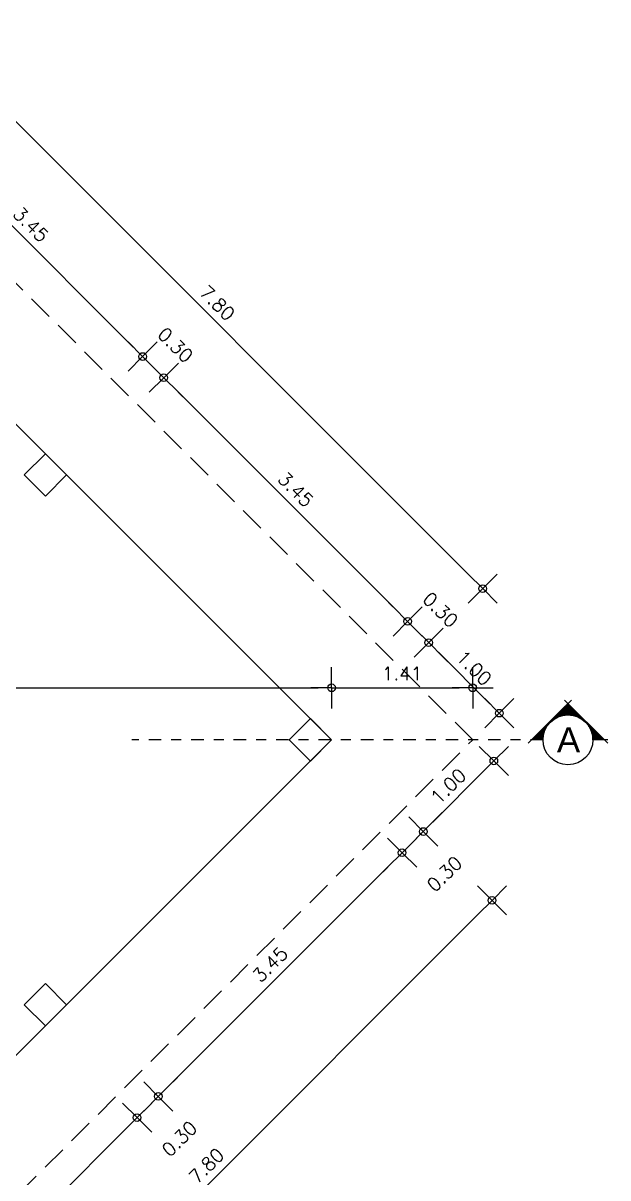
# Model space of a CAD drawing. Extents: x -599692 to 469028, y -9431878 to 9424999.
# Drawn here: x 2287.72 to 2293.58, y -455.11 to -443.54 of the extents above; entities that cross this region are included whole.
import ezdxf

# ---------------------------------------------------------------- set-up
doc = ezdxf.new("R2010")
doc.units = 0
doc.header["$LTSCALE"] = 0.5
doc.header["$MEASUREMENT"] = 0
doc.header["$PDMODE"] = 34
doc.linetypes.add('DASHDOT', pattern=[1, 0.5, -0.25, 0, -0.25])
doc.linetypes.add('DASHED', pattern=[0.75, 0.5, -0.25])
doc.layers.get('0').update_dxf_attribs({"linetype": 'CONTINUOUS'})
doc.layers.get('DEFPOINTS').update_dxf_attribs({"linetype": 'CONTINUOUS'})
for name, color, linetype in [('COTAS', 2, 'CONTINUOUS'), ('P1', 1, 'CONTINUOUS'), ('P4', 6, 'CONTINUOUS'), ('P6', 4, 'CONTINUOUS'), ('PROJEÇÃO', 1, 'DASHED'), ('TEXTO', 3, 'CONTINUOUS')]:
    doc.layers.add(name, color=color, linetype=linetype)
doc.styles.add('ROMANS', font='romans')
doc.styles.add('STYLE1', font='arial.ttf')
doc.dimstyles.new('BOLA50$0', dxfattribs={"dimscale": 0.5, "dimtxt": 0.25, "dimasz": 0.18, "dimexe": 0.18, "dimexo": 0.0625, "dimgap": 0.1, "dimtad": 1, "dimzin": 0, "dimdsep": 46, "dimtxsty": 'ROMANS', "dimblk1": 'BOLA', "dimblk2": 'BOLA', "dimsah": 1, "dimcen": 0.09, "dimse1": 1, "dimse2": 1, "dimclrt": 256, "dimadec": 0, "dimazin": 0, "dimtfac": 1, "dimtofl": 0, "dimtmove": 2, "dimatfit": 3, "dimldrblk": 'BOLA', "dimfxl": 1, "dimtolj": 1, "dimtzin": 0, "dimarcsym": 0})
doc.dimstyles.new('BOLA50$2', dxfattribs={"dimscale": 0.5, "dimtxt": 0.2, "dimasz": 0.18, "dimexe": 0.18, "dimexo": 0.0625, "dimgap": 0.2, "dimtad": 1, "dimzin": 4, "dimdsep": 46, "dimtxsty": 'ROMANS', "dimblk1": 'BOLA', "dimblk2": 'BOLA', "dimsah": 1, "dimcen": 0.09, "dimse1": 1, "dimse2": 1, "dimclrd": 256, "dimclrt": 3, "dimadec": 0, "dimazin": 0, "dimtfac": 1, "dimtofl": 0, "dimtmove": 2, "dimatfit": 3, "dimldrblk": 'BOLA', "dimfxl": 1, "dimtolj": 1, "dimtzin": 0, "dimarcsym": 0})

# ---------------------------------------------------------------- blocks, each defined once
blk = doc.blocks.new('BOLA')
for q in [(0, 1.528), (-1.528, 0), (0, -1.528), (1.528, 0)]:
    blk.add_line((0, 0), q)
blk.add_circle((0, 0), 0.284)
blk = doc.blocks.new('*D284')
at = {"layer": 'COTAS', "color": 253, "lineweight": -2, "transparency": 16777216}
blk.add_line((2286.57, -444.536), (2288.822, -446.788), dxfattribs=at)
at = {"layer": 'DEFPOINTS', "color": 0, "transparency": 16777216}
for p in [(2285.5, -445.415), (2288.917, -446.883), (2287.943, -447.858)]:
    blk.add_point(p, dxfattribs=at)
at = {"layer": 'COTAS', "color": 253, "lineweight": -2, "transparency": 16777216, "xscale": 0.135, "yscale": 0.135, "zscale": 0.135}
for p, rotation in [((2286.475, -444.441), 135.0000000000307), ((2288.917, -446.883), 315.0000000000308)]:
    blk.add_blockref('BOLA', p, dxfattribs=dict(at, rotation=rotation))
at = {"layer": 'COTAS', "transparency": 16777216, "insert": (2287.797, -445.561), "char_height": 0.135, "attachment_point": 5, "rotation": 315, "style": 'ROMANS'}
blk.add_mtext('\\A1;3.45', dxfattribs=at)
blk = doc.blocks.new('*D285')
at = {"layer": 'COTAS', "color": 253, "lineweight": -2, "transparency": 16777216}
for p, q in [((2288.822, -446.788), (2288.726, -446.692)), ((2289.225, -447.191), (2289.32, -447.286))]:
    blk.add_line(p, q, dxfattribs=at)
at = {"layer": 'DEFPOINTS', "color": 0, "transparency": 16777216}
for p in [(2289.129, -447.095), (2287.943, -447.858), (2288.155, -448.07)]:
    blk.add_point(p, dxfattribs=at)
at = {"layer": 'COTAS', "color": 253, "lineweight": -2, "transparency": 16777216, "xscale": 0.135, "yscale": 0.135, "zscale": 0.135}
for p, rotation in [((2288.917, -446.883), 315.0000000000308), ((2289.129, -447.095), 135.0000000000307)]:
    blk.add_blockref('BOLA', p, dxfattribs=dict(at, rotation=rotation))
at = {"layer": 'COTAS', "transparency": 16777216, "insert": (2289.246, -446.767), "char_height": 0.135, "attachment_point": 5, "rotation": 315, "style": 'ROMANS'}
blk.add_mtext('\\A1;0.30', dxfattribs=at)
blk = doc.blocks.new('*D286')
at = {"layer": 'COTAS', "color": 253, "lineweight": -2, "transparency": 16777216}
blk.add_line((2289.225, -447.191), (2291.476, -449.442), dxfattribs=at)
at = {"layer": 'DEFPOINTS', "color": 0, "transparency": 16777216}
for p in [(2288.155, -448.07), (2291.572, -449.538), (2290.598, -450.512)]:
    blk.add_point(p, dxfattribs=at)
at = {"layer": 'COTAS', "color": 253, "lineweight": -2, "transparency": 16777216, "xscale": 0.135, "yscale": 0.135, "zscale": 0.135}
for p, rotation in [((2289.129, -447.095), 135.0000000000307), ((2291.572, -449.538), 315.0000000000308)]:
    blk.add_blockref('BOLA', p, dxfattribs=dict(at, rotation=rotation))
at = {"layer": 'COTAS', "transparency": 16777216, "insert": (2290.451, -448.216), "char_height": 0.135, "attachment_point": 5, "rotation": 315, "style": 'ROMANS'}
blk.add_mtext('\\A1;3.45', dxfattribs=at)
blk = doc.blocks.new('*D287')
at = {"layer": 'COTAS', "color": 253, "lineweight": -2, "transparency": 16777216}
for p, q in [((2291.476, -449.442), (2291.381, -449.347)), ((2291.88, -449.845), (2291.975, -449.941))]:
    blk.add_line(p, q, dxfattribs=at)
at = {"layer": 'DEFPOINTS', "color": 0, "transparency": 16777216}
for p in [(2291.784, -449.75), (2290.598, -450.512), (2290.81, -450.724)]:
    blk.add_point(p, dxfattribs=at)
at = {"layer": 'COTAS', "color": 253, "lineweight": -2, "transparency": 16777216, "xscale": 0.135, "yscale": 0.135, "zscale": 0.135}
for p, rotation in [((2291.572, -449.538), 315.0000000000308), ((2291.784, -449.75), 135.0000000000307)]:
    blk.add_blockref('BOLA', p, dxfattribs=dict(at, rotation=rotation))
at = {"layer": 'COTAS', "transparency": 16777216, "insert": (2291.901, -449.421), "char_height": 0.135, "attachment_point": 5, "rotation": 315, "style": 'ROMANS'}
blk.add_mtext('\\A1;0.30', dxfattribs=at)
blk = doc.blocks.new('*D288')
at = {"layer": 'COTAS', "color": 253, "lineweight": -2, "transparency": 16777216}
blk.add_line((2291.88, -449.845), (2292.396, -450.362), dxfattribs=at)
at = {"layer": 'DEFPOINTS', "color": 0, "transparency": 16777216}
for p in [(2292.491, -450.457), (2290.81, -450.724), (2292.224, -450.724)]:
    blk.add_point(p, dxfattribs=at)
at = {"layer": 'COTAS', "color": 253, "lineweight": -2, "transparency": 16777216, "xscale": 0.135, "yscale": 0.135, "zscale": 0.135}
for p, rotation in [((2291.784, -449.75), 135.0000000000307), ((2292.491, -450.457), 315.0000000000308)]:
    blk.add_blockref('BOLA', p, dxfattribs=dict(at, rotation=rotation))
at = {"layer": 'COTAS', "transparency": 16777216, "insert": (2292.238, -450.003), "char_height": 0.135, "attachment_point": 5, "rotation": 315, "style": 'ROMANS'}
blk.add_mtext('\\A1;1.00', dxfattribs=at)
blk = doc.blocks.new('*D290')
at = {"layer": 'COTAS', "color": 253, "lineweight": -2, "transparency": 16777216}
blk.add_line((2286.899, -443.783), (2292.23, -449.113), dxfattribs=at)
at = {"layer": 'DEFPOINTS', "color": 0, "transparency": 16777216}
for p in [(2285.288, -445.203), (2292.325, -449.209), (2290.81, -450.724)]:
    blk.add_point(p, dxfattribs=at)
at = {"layer": 'COTAS', "color": 253, "lineweight": -2, "transparency": 16777216, "xscale": 0.135, "yscale": 0.135, "zscale": 0.135}
for p, rotation in [((2286.804, -443.688), 135.0000000000021), ((2292.325, -449.209), 315.0000000000021)]:
    blk.add_blockref('BOLA', p, dxfattribs=dict(at, rotation=rotation))
at = {"layer": 'COTAS', "transparency": 16777216, "insert": (2289.665, -446.347), "char_height": 0.135, "attachment_point": 5, "rotation": 315, "style": 'ROMANS'}
blk.add_mtext('\\A1;7.80', dxfattribs=at)
blk = doc.blocks.new('*D292')
at = {"layer": 'COTAS', "color": 253, "lineweight": -2, "transparency": 16777216}
blk.add_line((2286.515, -456.857), (2288.766, -454.606), dxfattribs=at)
at = {"layer": 'DEFPOINTS', "color": 0, "transparency": 16777216}
for p in [(2287.943, -453.591), (2288.862, -454.51), (2285.5, -456.034)]:
    blk.add_point(p, dxfattribs=at)
at = {"layer": 'COTAS', "color": 253, "lineweight": -2, "transparency": 16777216, "xscale": 0.135, "yscale": 0.135, "zscale": 0.135}
for p, rotation in [((2288.862, -454.51), 44.99999999990786), ((2286.419, -456.953), 224.9999999999079)]:
    blk.add_blockref('BOLA', p, dxfattribs=dict(at, rotation=rotation))
at = {"layer": 'COTAS', "transparency": 16777216, "insert": (2287.54, -455.631), "char_height": 0.135, "attachment_point": 5, "rotation": 45, "style": 'ROMANS'}
blk.add_mtext('\\A1;3.45', dxfattribs=at)
blk = doc.blocks.new('*D293')
at = {"layer": 'COTAS', "color": 253, "lineweight": -2, "transparency": 16777216}
for p, q in [((2289.17, -454.203), (2289.265, -454.107)), ((2288.766, -454.606), (2288.671, -454.701))]:
    blk.add_line(p, q, dxfattribs=at)
at = {"layer": 'DEFPOINTS', "color": 0, "transparency": 16777216}
for p in [(2288.155, -453.379), (2287.943, -453.591), (2289.074, -454.298)]:
    blk.add_point(p, dxfattribs=at)
at = {"layer": 'COTAS', "color": 253, "lineweight": -2, "transparency": 16777216, "xscale": 0.135, "yscale": 0.135, "zscale": 0.135}
for p, rotation in [((2289.074, -454.298), 224.9999999999079), ((2288.862, -454.51), 44.99999999990783)]:
    blk.add_blockref('BOLA', p, dxfattribs=dict(at, rotation=rotation))
at = {"layer": 'COTAS', "transparency": 16777216, "insert": (2289.286, -454.722), "char_height": 0.135, "attachment_point": 5, "rotation": 45, "style": 'ROMANS'}
blk.add_mtext('\\A1;0.30', dxfattribs=at)
blk = doc.blocks.new('*D294')
at = {"layer": 'COTAS', "color": 253, "lineweight": -2, "transparency": 16777216}
blk.add_line((2289.17, -454.203), (2291.421, -451.951), dxfattribs=at)
at = {"layer": 'DEFPOINTS', "color": 0, "transparency": 16777216}
for p in [(2290.598, -450.937), (2291.517, -451.856), (2288.155, -453.379)]:
    blk.add_point(p, dxfattribs=at)
at = {"layer": 'COTAS', "color": 253, "lineweight": -2, "transparency": 16777216, "xscale": 0.135, "yscale": 0.135, "zscale": 0.135}
for p, rotation in [((2291.517, -451.856), 44.99999999990786), ((2289.074, -454.298), 224.9999999999079)]:
    blk.add_blockref('BOLA', p, dxfattribs=dict(at, rotation=rotation))
at = {"layer": 'COTAS', "transparency": 16777216, "insert": (2290.195, -452.976), "char_height": 0.135, "attachment_point": 5, "rotation": 45, "style": 'ROMANS'}
blk.add_mtext('\\A1;3.45', dxfattribs=at)
blk = doc.blocks.new('*D295')
at = {"layer": 'COTAS', "color": 253, "lineweight": -2, "transparency": 16777216}
for p, q in [((2291.824, -451.548), (2291.92, -451.453)), ((2291.421, -451.951), (2291.326, -452.047))]:
    blk.add_line(p, q, dxfattribs=at)
at = {"layer": 'DEFPOINTS', "color": 0, "transparency": 16777216}
for p in [(2290.81, -450.724), (2290.598, -450.937), (2291.729, -451.643)]:
    blk.add_point(p, dxfattribs=at)
at = {"layer": 'COTAS', "color": 253, "lineweight": -2, "transparency": 16777216, "xscale": 0.135, "yscale": 0.135, "zscale": 0.135}
for p, rotation in [((2291.729, -451.643), 224.9999999999079), ((2291.517, -451.856), 44.99999999990783)]:
    blk.add_blockref('BOLA', p, dxfattribs=dict(at, rotation=rotation))
at = {"layer": 'COTAS', "transparency": 16777216, "insert": (2291.941, -452.068), "char_height": 0.135, "attachment_point": 5, "rotation": 45, "style": 'ROMANS'}
blk.add_mtext('\\A1;0.30', dxfattribs=at)
blk = doc.blocks.new('*D296')
at = {"layer": 'COTAS', "color": 253, "lineweight": -2, "transparency": 16777216}
blk.add_line((2291.824, -451.548), (2292.34, -451.032), dxfattribs=at)
at = {"layer": 'DEFPOINTS', "color": 0, "transparency": 16777216}
for p in [(2290.81, -450.724), (2292.224, -450.724), (2292.436, -450.936)]:
    blk.add_point(p, dxfattribs=at)
at = {"layer": 'COTAS', "color": 253, "lineweight": -2, "transparency": 16777216, "xscale": 0.135, "yscale": 0.135, "zscale": 0.135}
for p, rotation in [((2292.436, -450.936), 44.99999999990786), ((2291.729, -451.643), 224.9999999999079)]:
    blk.add_blockref('BOLA', p, dxfattribs=dict(at, rotation=rotation))
at = {"layer": 'COTAS', "transparency": 16777216, "insert": (2291.981, -451.189), "char_height": 0.135, "attachment_point": 5, "rotation": 45, "style": 'ROMANS'}
blk.add_mtext('\\A1;1.00', dxfattribs=at)
blk = doc.blocks.new('*D298')
at = {"layer": 'COTAS', "color": 253, "lineweight": -2, "transparency": 16777216}
blk.add_line((2286.992, -457.759), (2292.323, -452.429), dxfattribs=at)
at = {"layer": 'DEFPOINTS', "color": 0, "transparency": 16777216}
for p in [(2290.81, -450.724), (2292.418, -452.333), (2285.288, -456.246)]:
    blk.add_point(p, dxfattribs=at)
at = {"layer": 'COTAS', "color": 253, "lineweight": -2, "transparency": 16777216, "xscale": 0.135, "yscale": 0.135, "zscale": 0.135}
for p, rotation in [((2292.418, -452.333), 44.99999999999971), ((2286.897, -457.854), 224.9999999999997)]:
    blk.add_blockref('BOLA', p, dxfattribs=dict(at, rotation=rotation))
at = {"layer": 'COTAS', "transparency": 16777216, "insert": (2289.557, -454.993), "char_height": 0.135, "attachment_point": 5, "rotation": 45, "style": 'ROMANS'}
blk.add_mtext('\\A1;7.80', dxfattribs=at)
blk = doc.blocks.new('*D307')
at = {"layer": 'COTAS', "color": 253, "lineweight": -2, "transparency": 16777216}
blk.add_arc((2285.288, -445.203), 0.888, 233.7174, 306.2826, dxfattribs=at)
at = {"layer": 'DEFPOINTS', "color": 0, "transparency": 16777216}
for p in [(2285.288, -445.203), (2285.288, -445.203), (2285.058, -446.061), (2281.917, -448.574), (2290.81, -450.724)]:
    blk.add_point(p, dxfattribs=at)
at = {"layer": 'COTAS', "color": 253, "lineweight": -2, "transparency": 16777216, "xscale": 0.135, "yscale": 0.135, "zscale": 0.135}
for p, rotation in [((2284.66, -445.831), 139.3587210498503), ((2285.916, -445.831), 40.64127895015392)]:
    blk.add_blockref('BOLA', p, dxfattribs=dict(at, rotation=rotation))
at = {"layer": 'COTAS', "color": 3, "transparency": 16777216, "insert": (2285.288, -445.874), "char_height": 0.135, "attachment_point": 5, "style": 'ROMANS'}
blk.add_mtext('\\A1;90°', dxfattribs=at)
blk = doc.blocks.new('*D311')
at = {"layer": 'COTAS', "color": 253, "lineweight": -2, "transparency": 16777216}
blk.add_line((2283.138, -450.203), (2290.675, -450.203), dxfattribs=at)
at = {"layer": 'DEFPOINTS', "color": 0, "transparency": 16777216}
for p in [(2290.81, -450.203), (2283.003, -450.724), (2290.81, -450.724)]:
    blk.add_point(p, dxfattribs=at)
at = {"layer": 'COTAS', "color": 253, "lineweight": -2, "transparency": 16777216, "xscale": 0.135, "yscale": 0.135, "zscale": 0.135, "rotation": 180}
blk.add_blockref('BOLA', (2283.003, -450.203), dxfattribs=at)
at = {"layer": 'COTAS', "color": 253, "lineweight": -2, "transparency": 16777216, "xscale": 0.135, "yscale": 0.135, "zscale": 0.135}
blk.add_blockref('BOLA', (2290.81, -450.203), dxfattribs=at)
at = {"layer": 'COTAS', "transparency": 16777216, "insert": (2286.906, -450.06), "char_height": 0.135, "attachment_point": 5, "style": 'ROMANS'}
blk.add_mtext('\\A1;7.81', dxfattribs=at)
blk = doc.blocks.new('*D312')
at = {"layer": 'COTAS', "color": 253, "lineweight": -2, "transparency": 16777216}
blk.add_line((2290.945, -450.203), (2292.089, -450.203), dxfattribs=at)
at = {"layer": 'DEFPOINTS', "color": 0, "transparency": 16777216}
for p in [(2292.224, -450.203), (2290.81, -450.724), (2292.224, -450.724)]:
    blk.add_point(p, dxfattribs=at)
at = {"layer": 'COTAS', "color": 253, "lineweight": -2, "transparency": 16777216, "xscale": 0.135, "yscale": 0.135, "zscale": 0.135, "rotation": 180}
blk.add_blockref('BOLA', (2290.81, -450.203), dxfattribs=at)
at = {"layer": 'COTAS', "color": 253, "lineweight": -2, "transparency": 16777216, "xscale": 0.135, "yscale": 0.135, "zscale": 0.135}
blk.add_blockref('BOLA', (2292.224, -450.203), dxfattribs=at)
at = {"layer": 'COTAS', "transparency": 16777216, "insert": (2291.517, -450.06), "char_height": 0.135, "attachment_point": 5, "style": 'ROMANS'}
blk.add_mtext('\\A1;1.41', dxfattribs=at)

msp = doc.modelspace()

# ---------------------------------------------------------------- hatches: boundary and pattern name
at = {"layer": 'P1'}
h = msp.add_hatch(dxfattribs=at)
h.set_pattern_fill('ANSI31', color=256, scale=0.02, angle=45, style=0)
h.set_pattern_definition([(90, (116.8021033, -227.880466), (-0.0025, 4e-19), [])])
h.paths.add_polyline_path([(2293.429, -450.724), (2293.543, -450.724), (2293.179, -450.36), (2292.815, -450.724), (2292.929, -450.724, -1)])

# ---------------------------------------------------------------- linework, layer by layer
for p, q in [((2290.81, -450.724), (2285.288, -445.203)), ((2285.288, -456.246), (2290.81, -450.724))]:
    msp.add_line(p, q, dxfattribs=at)
at = {"layer": 'P4'}
for p, q in [((2293.213, -450.326), (2292.78, -450.759)), ((2293.145, -450.326), (2293.578, -450.759)), ((2293.579, -450.724), (2293.429, -450.724))]:
    msp.add_line(p, q, dxfattribs=at)
at = {"layer": 'P4', "linetype": 'DASHDOT', "ltscale": 0.5}
msp.add_line((2292.929, -450.724), (2288.808, -450.724), dxfattribs=at)
at = {"layer": 'P4'}
msp.add_circle((2293.179, -450.724), 0.25, dxfattribs=at)
at = {"layer": 'P6'}
for points in [[(2287.943, -448.282), (2288.155, -448.07), (2287.943, -447.858), (2287.731, -448.07)], [(2290.598, -450.937), (2290.81, -450.724), (2290.598, -450.512), (2290.385, -450.724)], [(2287.943, -453.591), (2288.155, -453.379), (2287.943, -453.167), (2287.731, -453.379)]]:
    msp.add_lwpolyline(points, close=True, dxfattribs=at)
at = {"layer": 'PROJEÇÃO'}
for p, q in [((2292.224, -450.724), (2285.288, -443.789)), ((2285.288, -457.66), (2292.224, -450.724))]:
    msp.add_line(p, q, dxfattribs=at)

# ---------------------------------------------------------------- texts
at = {"layer": 'TEXTO', "insert": (2293.068, -450.599), "char_height": 0.25, "width": 3.05792, "attachment_point": 1, "style": 'STYLE1'}
msp.add_mtext('{\\C3;A}', dxfattribs=at)

# ---------------------------------------------------------------- dimensions: what is measured, and where the dimension line sits
at = {"layer": 'COTAS'}
for p1, distance, picture, middle in [((2285.288, -445.203), 2.143, '*D290', (2289.665, -446.347)), ((2285.288, -456.246), -2.275, '*D298', (2289.557, -454.993))]:
    dim = msp.add_aligned_dim(p1=p1, p2=(2290.81, -450.724), distance=distance, text='7.80', dimstyle='BOLA50$0', override={"dimscale": 0.75, "dimtxt": 0.18, "dimclrd": 253}, dxfattribs=at)
    dim.commit()
    dim.dimension.update_dxf_attribs({"geometry": picture, "text_midpoint": middle})
for base, p1, p2, angle, picture, middle in [((2288.917, -446.883), (2285.5, -445.415), (2287.943, -447.858), 135, '*D284', (2287.797, -445.561)), ((2289.129, -447.095), (2287.943, -447.858), (2288.155, -448.07), 135, '*D285', (2289.246, -446.767)), ((2291.572, -449.538), (2288.155, -448.07), (2290.598, -450.512), 135, '*D286', (2290.451, -448.216)), ((2291.784, -449.75), (2290.598, -450.512), (2290.81, -450.724), 135, '*D287', (2291.901, -449.421)), ((2292.491, -450.457), (2290.81, -450.724), (2292.224, -450.724), 135, '*D288', (2292.238, -450.003)), ((2291.729, -451.643), (2290.598, -450.937), (2290.81, -450.724), 225, '*D295', (2291.941, -452.068)), ((2292.436, -450.936), (2290.81, -450.724), (2292.224, -450.724), 225, '*D296', (2291.981, -451.189)), ((2291.517, -451.856), (2288.155, -453.379), (2290.598, -450.937), 225, '*D294', (2290.195, -452.976)), ((2289.074, -454.298), (2287.943, -453.591), (2288.155, -453.379), 225, '*D293', (2289.286, -454.722)), ((2288.862, -454.51), (2285.5, -456.034), (2287.943, -453.591), 225, '*D292', (2287.54, -455.631))]:
    dim = msp.add_linear_dim(base=base, p1=p1, p2=p2, angle=angle, dimstyle='BOLA50$0', override={"dimscale": 0.75, "dimtxt": 0.18, "dimclrd": 253}, dxfattribs=at)
    dim.commit()
    dim.dimension.update_dxf_attribs({"geometry": picture, "text_midpoint": middle})
dim = msp.add_angular_dim_2l(base=(2285.058, -446.061), line1=((2285.288, -445.203), (2290.81, -450.724)), line2=((2281.917, -448.574), (2285.288, -445.203)), dimstyle='BOLA50$2', override={"dimscale": 0.75, "dimtxt": 0.18, "dimclrd": 253}, dxfattribs=at)
dim.commit()
dim.dimension.update_dxf_attribs({"geometry": '*D307', "text_midpoint": (2285.288, -445.874)})
for base, p1, p2, picture, middle in [((2290.81, -450.203), (2283.003, -450.724), (2290.81, -450.724), '*D311', (2286.906, -450.06)), ((2292.224, -450.203), (2290.81, -450.724), (2292.224, -450.724), '*D312', (2291.517, -450.06))]:
    dim = msp.add_linear_dim(base=base, p1=p1, p2=p2, dimstyle='BOLA50$0', override={"dimscale": 0.75, "dimtxt": 0.18, "dimclrd": 253}, dxfattribs=at)
    dim.commit()
    dim.dimension.update_dxf_attribs({"geometry": picture, "text_midpoint": middle})

doc.saveas('drawing.dxf')
